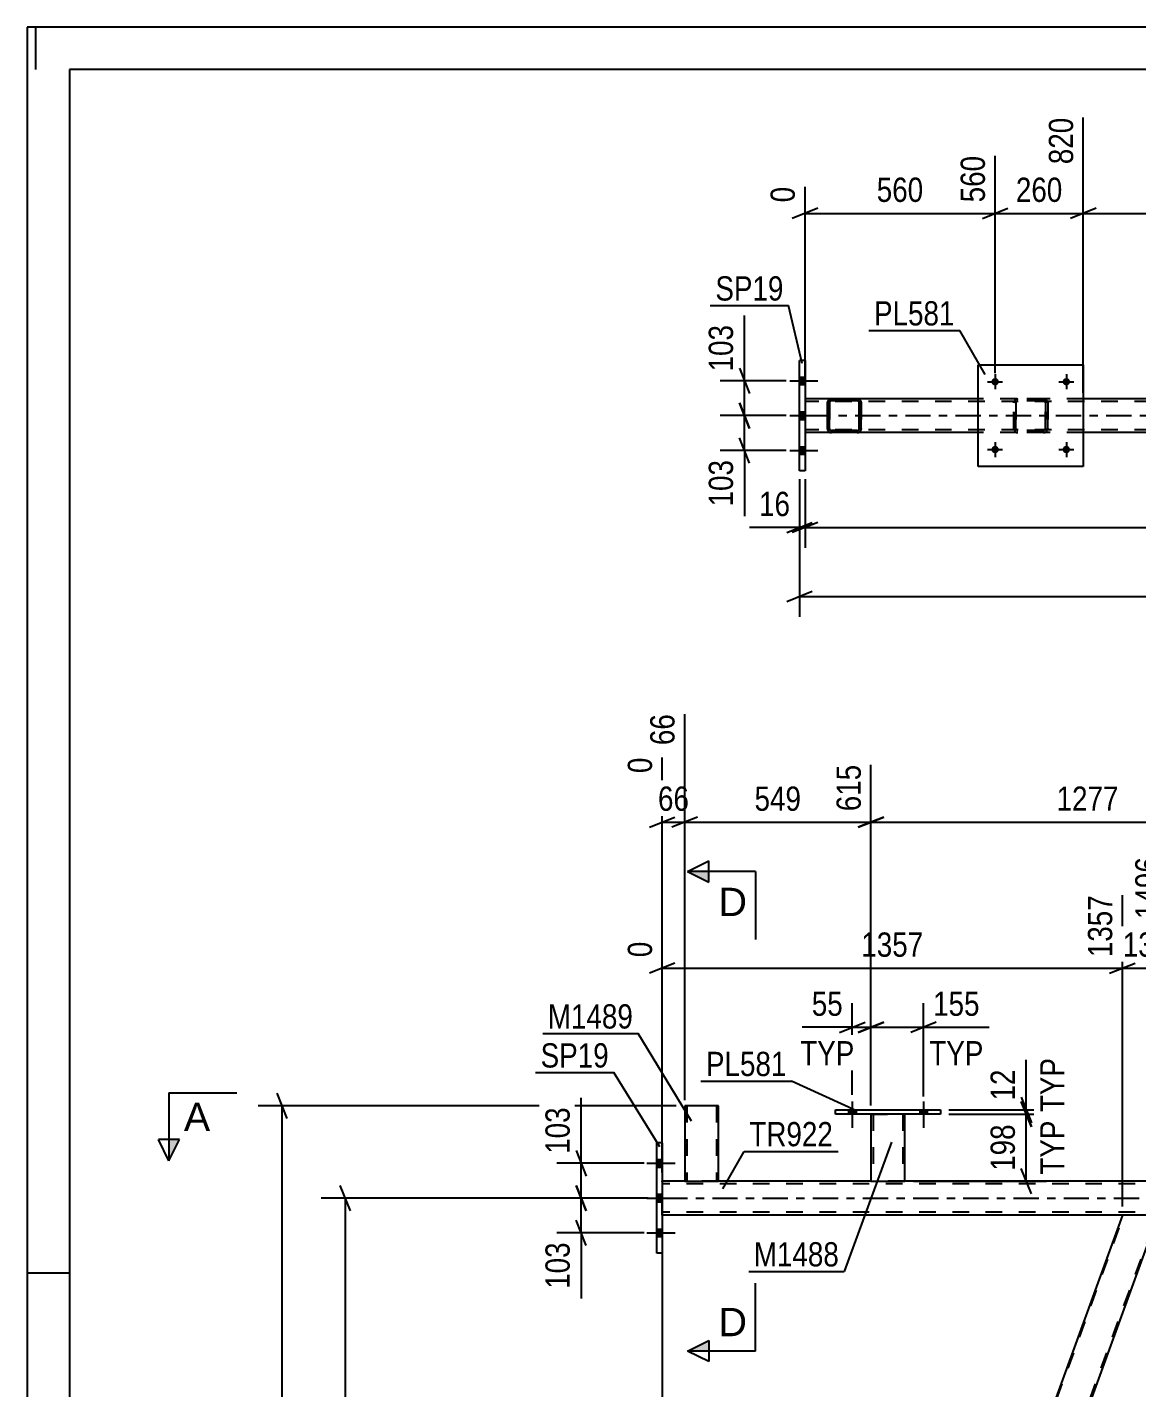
# Model space of a CAD drawing. Header units: millimetres. Extents: x 0 to 841, y 0 to 594.
# Drawn here: x 0 to 130.9, y 433.5 to 594 of the extents above; entities that cross this region are included whole.
import ezdxf

# ---------------------------------------------------------------- set-up
doc = ezdxf.new("R2010")
doc.units = ezdxf.units.MM
doc.linetypes.add('DXK_LINE_DOT2', pattern=[3.9198, 1.9599, -1.9599])
doc.linetypes.add('DXK_LINE_DOT3', pattern=[5.9187, 2.979, -0.9799, 0.9799, -0.9799])
doc.styles.add('Arial', font='ARIAL.TTF', dxfattribs={"height": 0.2})
doc.styles.add('Arial Narrow', font='ARIALN.TTF', dxfattribs={"height": 0.2})

# ---------------------------------------------------------------- blocks, each defined once
blk = doc.blocks.new('Unknown-814521909-1135')
at = {"color": 5, "linetype": 'Continuous'}
for p, q in [((841, 594), (0, 594)), ((0, 594), (0, 0)), ((1, 589), (1, 594)), ((836, 589), (5, 589)), ((5, 589), (5, 5)), ((5, 447), (0, 447))]:
    blk.add_line(p, q, dxfattribs=at)
blk = doc.blocks.new('Bolt-814521909-5010 - 4986')
at = {"linetype": 'Continuous'}
for points in [[(91.73, 551.83), (91.73, 552.71), (91.09, 552.71), (91.09, 551.83)], [(91.73, 551.83), (91.73, 552.71), (91.09, 552.71), (91.09, 551.83)], [(91.73, 551.83), (91.73, 552.71), (91.09, 552.71), (91.09, 551.83)], [(91.73, 547.73), (91.73, 548.61), (91.09, 548.61), (91.09, 547.73)], [(91.73, 547.73), (91.73, 548.61), (91.09, 548.61), (91.09, 547.73)], [(91.73, 543.63), (91.73, 544.51), (91.09, 544.51), (91.09, 543.63)], [(91.73, 543.63), (91.73, 544.51), (91.09, 544.51), (91.09, 543.63)], [(91.73, 543.63), (91.73, 544.51), (91.09, 544.51), (91.09, 543.63)]]:
    blk.add_hatch(color=1, dxfattribs=at).paths.add_polyline_path(points)
at = {"color": 1, "linetype": 'Continuous'}
for p, q in [((89.93, 552.27), (93.25, 552.27)), ((89.93, 552.27), (93.25, 552.27)), ((89.93, 552.27), (93.25, 552.27)), ((91.09, 552.71), (91.73, 552.71)), ((91.09, 552.71), (91.73, 552.71)), ((91.09, 552.71), (91.73, 552.71)), ((91.09, 551.83), (91.73, 551.83)), ((91.09, 551.83), (91.73, 551.83)), ((91.09, 551.83), (91.73, 551.83)), ((89.93, 548.17), (93.25, 548.17)), ((89.93, 548.17), (93.25, 548.17)), ((91.09, 548.61), (91.73, 548.61)), ((91.09, 548.61), (91.73, 548.61)), ((91.09, 547.73), (91.73, 547.73)), ((91.09, 547.73), (91.73, 547.73)), ((91.09, 544.51), (91.73, 544.51)), ((91.09, 544.51), (91.73, 544.51)), ((91.09, 544.51), (91.73, 544.51)), ((89.93, 544.07), (93.25, 544.07)), ((89.93, 544.07), (93.25, 544.07)), ((89.93, 544.07), (93.25, 544.07)), ((91.09, 543.63), (91.73, 543.63)), ((91.09, 543.63), (91.73, 543.63)), ((91.09, 543.63), (91.73, 543.63))]:
    blk.add_line(p, q, dxfattribs=at)
blk = doc.blocks.new('Part-814521909-5015 - 4986')
at = {"color": 2, "linetype": 'Continuous'}
for p, q in [((112.15, 550.17), (91.73, 550.17)), ((163.23, 550.17), (124.55, 550.17)), ((94.84, 546.17), (91.73, 546.17)), ((112.15, 546.17), (97.89, 546.17)), ((163.23, 546.17), (124.55, 546.17))]:
    blk.add_line(p, q, dxfattribs=at)
at = {"color": 7, "linetype": 'DXK_LINE_DOT2'}
for p, q in [((91.73, 550.17), (91.73, 546.17)), ((755.79, 549.85), (91.73, 549.85)), ((124.55, 550.17), (112.15, 550.17)), ((755.79, 546.49), (91.73, 546.49)), ((97.89, 546.17), (94.84, 546.17)), ((124.55, 546.17), (112.15, 546.17))]:
    blk.add_line(p, q, dxfattribs=at)
at = {"color": 7, "linetype": 'DXK_LINE_DOT3'}
blk.add_line((91.73, 548.17), (755.79, 548.17), dxfattribs=at)
blk = doc.blocks.new('Part-814521909-5082 - 4986')
at = {"color": 2, "linetype": 'Continuous'}
for p, q in [((91.73, 554.67), (91.09, 554.67)), ((91.09, 541.67), (91.09, 554.67)), ((91.73, 554.67), (91.73, 541.67)), ((91.73, 541.67), (91.09, 541.67))]:
    blk.add_line(p, q, dxfattribs=at)
blk = doc.blocks.new('Part-814521909-5146 - 4986')
at = {"color": 2, "linetype": 'Continuous'}
for p, q in [((94.41, 549.87), (94.37, 549.69)), ((94.37, 546.65), (94.37, 549.69)), ((94.37, 549.69), (94.37, 549.69)), ((94.61, 549.69), (94.63, 549.78)), ((94.61, 546.65), (94.61, 549.69)), ((94.61, 549.69), (94.61, 549.69)), ((94.63, 549.78), (94.68, 549.86)), ((94.85, 550.17), (94.67, 550.13)), ((94.76, 549.91), (94.68, 549.86)), ((94.85, 549.93), (94.76, 549.91)), ((97.89, 550.17), (94.85, 550.17)), ((97.89, 549.93), (94.85, 549.93)), ((98.07, 550.13), (97.89, 550.17)), ((97.98, 549.91), (97.89, 549.93)), ((98.06, 549.86), (97.98, 549.91)), ((98.06, 549.86), (98.11, 549.78)), ((98.11, 549.78), (98.13, 549.69)), ((98.13, 546.65), (98.13, 549.69)), ((98.13, 549.69), (98.13, 549.69)), ((98.37, 549.69), (98.33, 549.87)), ((98.37, 546.65), (98.37, 549.69)), ((98.37, 549.69), (98.37, 549.69)), ((94.37, 546.65), (94.37, 546.65)), ((94.37, 546.65), (94.41, 546.46)), ((94.61, 546.65), (94.61, 546.65)), ((94.63, 546.55), (94.61, 546.65)), ((94.68, 546.48), (94.63, 546.55)), ((94.67, 546.2), (94.85, 546.17)), ((94.68, 546.48), (94.76, 546.42)), ((94.76, 546.42), (94.85, 546.41)), ((97.89, 546.41), (94.85, 546.41)), ((97.89, 546.17), (94.85, 546.17)), ((97.89, 546.41), (97.98, 546.42)), ((97.89, 546.17), (98.07, 546.2)), ((97.98, 546.42), (98.06, 546.48)), ((98.11, 546.55), (98.06, 546.48)), ((98.13, 546.65), (98.11, 546.55)), ((98.13, 546.65), (98.13, 546.65)), ((98.33, 546.46), (98.37, 546.65)), ((98.37, 546.65), (98.37, 546.65))]:
    blk.add_line(p, q, dxfattribs=at)
at = {"color": 7, "linetype": 'DXK_LINE_DOT2'}
for p, q in [((94.37, 549.69), (94.41, 549.87)), ((94.37, 546.65), (94.37, 549.69)), ((94.63, 549.78), (94.61, 549.69)), ((94.61, 549.69), (94.61, 546.65)), ((94.68, 549.86), (94.63, 549.78)), ((94.67, 550.13), (94.85, 550.17)), ((94.76, 549.91), (94.76, 549.91)), ((94.85, 549.93), (94.85, 549.93)), ((97.89, 550.17), (98.07, 550.13)), ((97.98, 549.91), (97.98, 549.91)), ((98.06, 549.86), (98.06, 549.86)), ((98.11, 549.78), (98.06, 549.86)), ((98.13, 549.69), (98.11, 549.78)), ((98.13, 549.69), (98.13, 546.65)), ((98.33, 549.87), (98.37, 549.69)), ((98.37, 549.69), (98.37, 546.65)), ((94.41, 546.46), (94.37, 546.65)), ((94.61, 546.65), (94.63, 546.55)), ((94.63, 546.55), (94.68, 546.48)), ((94.85, 546.17), (94.67, 546.2)), ((94.76, 546.42), (94.76, 546.42)), ((94.85, 546.41), (94.85, 546.41)), ((98.07, 546.2), (97.89, 546.17)), ((97.98, 546.42), (97.98, 546.42)), ((98.06, 546.48), (98.11, 546.55)), ((98.06, 546.48), (98.06, 546.48)), ((98.11, 546.55), (98.13, 546.65)), ((98.37, 546.65), (98.33, 546.46))]:
    blk.add_line(p, q, dxfattribs=at)
at = {"color": 2, "linetype": 'Continuous'}
for centre, start, end in [((94.85, 549.69), 112.5, 157.5), ((97.89, 549.69), 22.5, 67.5), ((94.85, 546.65), 202.5, 247.5), ((97.89, 546.65), 292.5, 337.5)]:
    blk.add_arc(centre, 0.48, start, end, dxfattribs=at)
at = {"color": 7, "linetype": 'DXK_LINE_DOT2'}
for centre, start, end in [((94.85, 549.69), 112.5, 157.5), ((97.89, 549.69), 22.5, 67.5), ((94.85, 546.65), 202.5, 247.5), ((97.89, 546.65), 292.5, 337.5)]:
    blk.add_arc(centre, 0.48, start, end, dxfattribs=at)
blk = doc.blocks.new('Part-814521909-5151 - 4986')
at = {"color": 2, "linetype": 'Continuous'}
for p, q in [((112.15, 542.17), (112.15, 554.17)), ((112.15, 554.17), (124.55, 554.17)), ((124.55, 554.17), (124.55, 542.17)), ((124.55, 542.17), (112.15, 542.17))]:
    blk.add_line(p, q, dxfattribs=at)
blk = doc.blocks.new('Part-814521909-5152 - 4986')
at = {"color": 7, "linetype": 'DXK_LINE_DOT2'}
for p, q in [((116.35, 549.69), (116.38, 549.87)), ((116.38, 549.87), (116.35, 549.69)), ((116.35, 546.65), (116.35, 549.69)), ((116.35, 549.69), (116.35, 549.69)), ((116.35, 546.65), (116.35, 549.69)), ((116.59, 549.69), (116.6, 549.78)), ((116.6, 549.78), (116.59, 549.69)), ((116.59, 546.65), (116.59, 549.69)), ((116.59, 549.69), (116.59, 549.69)), ((116.59, 549.69), (116.59, 546.65)), ((116.6, 549.78), (116.66, 549.86)), ((116.66, 549.86), (116.6, 549.78)), ((116.64, 550.13), (116.83, 550.17)), ((116.83, 550.17), (116.64, 550.13)), ((116.66, 549.86), (116.73, 549.91)), ((116.83, 549.93), (116.73, 549.91)), ((119.87, 550.17), (116.83, 550.17)), ((119.87, 549.93), (116.83, 549.93)), ((119.87, 550.17), (120.05, 550.13)), ((120.05, 550.13), (119.87, 550.17)), ((119.96, 549.91), (119.87, 549.93)), ((120.04, 549.86), (119.96, 549.91)), ((120.04, 549.86), (120.09, 549.78)), ((120.09, 549.78), (120.04, 549.86)), ((120.09, 549.78), (120.11, 549.69)), ((120.11, 549.69), (120.09, 549.78)), ((120.11, 546.65), (120.11, 549.69)), ((120.11, 549.69), (120.11, 549.69)), ((120.11, 549.69), (120.11, 546.65)), ((120.31, 549.87), (120.35, 549.69)), ((120.35, 549.69), (120.31, 549.87)), ((120.35, 546.65), (120.35, 549.69)), ((120.35, 549.69), (120.35, 549.69)), ((120.35, 549.69), (120.35, 546.65)), ((116.35, 546.65), (116.35, 546.65)), ((116.38, 546.46), (116.35, 546.65)), ((116.35, 546.65), (116.38, 546.46)), ((116.59, 546.65), (116.59, 546.65)), ((116.6, 546.55), (116.59, 546.65)), ((116.59, 546.65), (116.6, 546.55)), ((116.66, 546.48), (116.6, 546.55)), ((116.6, 546.55), (116.66, 546.48)), ((116.83, 546.17), (116.64, 546.2)), ((116.64, 546.2), (116.83, 546.17)), ((116.73, 546.42), (116.66, 546.48)), ((116.83, 546.41), (116.73, 546.42)), ((119.87, 546.41), (116.83, 546.41)), ((119.87, 546.17), (116.83, 546.17)), ((119.96, 546.42), (119.87, 546.41)), ((120.05, 546.2), (119.87, 546.17)), ((119.87, 546.17), (120.05, 546.2)), ((120.04, 546.48), (119.96, 546.42)), ((120.09, 546.55), (120.04, 546.48)), ((120.04, 546.48), (120.09, 546.55)), ((120.11, 546.65), (120.09, 546.55)), ((120.09, 546.55), (120.11, 546.65)), ((120.11, 546.65), (120.11, 546.65)), ((120.35, 546.65), (120.31, 546.46)), ((120.31, 546.46), (120.35, 546.65)), ((120.35, 546.65), (120.35, 546.65))]:
    blk.add_line(p, q, dxfattribs=at)
at = {"color": 7, "linetype": 'DXK_LINE_DOT3'}
blk.add_line((118.35, 548.17), (118.35, 548.17), dxfattribs=at)
at = {"color": 7, "linetype": 'DXK_LINE_DOT2'}
for centre, start, end in [((116.83, 549.69), 112.5, 157.5), ((116.83, 549.69), 112.5, 157.5), ((119.87, 549.69), 22.5, 67.5), ((119.87, 549.69), 22.5, 67.5), ((116.83, 546.65), 202.5, 247.5), ((116.83, 546.65), 202.5, 247.5), ((119.87, 546.65), 292.5, 337.5), ((119.87, 546.65), 292.5, 337.5)]:
    blk.add_arc(centre, 0.48, start, end, dxfattribs=at)
blk = doc.blocks.new('Bolt-814521909-5170 - 4986')
at = {"linetype": 'Continuous'}
for points in [[(114.59, 552.17, -1), (113.71, 552.17, -1)], [(122.99, 552.17, -1), (122.11, 552.17, -1)]]:
    blk.add_hatch(color=1, dxfattribs=at).paths.add_polyline_path(points)
at = {"color": 1, "linetype": 'Continuous'}
for p, q in [((114.15, 553.05), (114.15, 551.29)), ((122.55, 553.05), (122.55, 551.29)), ((113.27, 552.17), (115.03, 552.17)), ((121.67, 552.17), (123.43, 552.17))]:
    blk.add_line(p, q, dxfattribs=at)
blk = doc.blocks.new('Bolt-814521909-5171 - 4986')
at = {"linetype": 'Continuous'}
for points in [[(114.59, 544.17, -1), (113.71, 544.17, -1)], [(122.99, 544.17, -1), (122.11, 544.17, -1)]]:
    blk.add_hatch(color=1, dxfattribs=at).paths.add_polyline_path(points)
at = {"color": 1, "linetype": 'Continuous'}
for p, q in [((114.15, 545.05), (114.15, 543.29)), ((122.55, 545.05), (122.55, 543.29)), ((113.27, 544.17), (115.03, 544.17)), ((121.67, 544.17), (123.43, 544.17))]:
    blk.add_line(p, q, dxfattribs=at)
blk = doc.blocks.new('Bolt-814521909-3272 - 3269')
at = {"linetype": 'Continuous'}
for points in [[(96.87, 465.77), (97.75, 465.77), (97.75, 466.25), (96.87, 466.25)], [(105.27, 465.77), (106.15, 465.77), (106.15, 466.25), (105.27, 466.25)]]:
    blk.add_hatch(color=1, dxfattribs=at).paths.add_polyline_path(points)
at = {"color": 1, "linetype": 'Continuous'}
for p, q in [((97.31, 467.25), (97.31, 464.13)), ((105.71, 467.25), (105.71, 464.13)), ((96.87, 466.25), (96.87, 465.77)), ((97.75, 466.25), (97.75, 465.77)), ((105.27, 466.25), (105.27, 465.77)), ((106.15, 466.25), (106.15, 465.77))]:
    blk.add_line(p, q, dxfattribs=at)
blk = doc.blocks.new('Bolt-814521909-3273 - 3269')
at = {"linetype": 'Continuous'}
for points in [[(96.87, 465.77), (97.75, 465.77), (97.75, 466.25), (96.87, 466.25)], [(105.27, 465.77), (106.15, 465.77), (106.15, 466.25), (105.27, 466.25)]]:
    blk.add_hatch(color=1, dxfattribs=at).paths.add_polyline_path(points)
at = {"color": 1, "linetype": 'Continuous'}
for p, q in [((97.31, 467.25), (97.31, 464.13)), ((105.71, 467.25), (105.71, 464.13)), ((96.87, 466.25), (96.87, 465.77)), ((97.75, 466.25), (97.75, 465.77)), ((105.27, 466.25), (105.27, 465.77)), ((106.15, 466.25), (106.15, 465.77))]:
    blk.add_line(p, q, dxfattribs=at)
blk = doc.blocks.new('Part-814521909-3344 - 3269')
at = {"color": 2, "linetype": 'Continuous'}
for p, q in [((99.51, 465.77), (99.51, 457.86)), ((103.51, 457.86), (103.51, 465.77)), ((99.51, 457.86), (103.51, 457.86))]:
    blk.add_line(p, q, dxfattribs=at)
at = {"color": 7, "linetype": 'DXK_LINE_DOT2'}
for p, q in [((99.51, 465.77), (103.51, 465.77)), ((99.51, 465.77), (99.51, 465.77)), ((99.51, 465.77), (99.51, 465.77)), ((99.75, 465.77), (99.75, 457.86)), ((103.27, 465.77), (103.27, 457.86)), ((103.51, 465.77), (103.51, 465.77)), ((103.51, 465.77), (103.51, 465.77)), ((103.22, 457.86), (103.26, 457.86)), ((103.22, 457.86), (103.26, 457.86)), ((103.26, 457.86), (103.27, 457.86)), ((103.26, 457.86), (103.27, 457.86))]:
    blk.add_line(p, q, dxfattribs=at)
blk = doc.blocks.new('Part-814521909-3314 - 3269')
at = {"color": 2, "linetype": 'Continuous'}
for p, q in [((81.54, 466.73), (77.54, 466.73)), ((77.54, 466.73), (77.54, 457.86)), ((81.54, 457.86), (81.54, 466.73)), ((77.54, 457.86), (81.54, 457.86))]:
    blk.add_line(p, q, dxfattribs=at)
at = {"color": 7, "linetype": 'DXK_LINE_DOT2'}
for p, q in [((77.78, 466.73), (77.78, 457.86)), ((81.23, 466.73), (81.24, 466.73)), ((81.24, 466.73), (81.28, 466.73)), ((81.28, 466.73), (81.3, 466.73)), ((81.3, 466.73), (81.3, 457.86)), ((81.28, 457.86), (81.24, 457.86)), ((81.28, 457.86), (81.24, 457.86)), ((81.3, 457.86), (81.28, 457.86)), ((81.28, 457.86), (81.3, 457.86))]:
    blk.add_line(p, q, dxfattribs=at)
blk = doc.blocks.new('Part-814521909-3329 - 3269')
at = {"color": 2, "linetype": 'Continuous'}
for p, q in [((95.31, 466.25), (107.71, 466.25)), ((95.31, 465.77), (95.31, 466.25)), ((107.71, 465.77), (95.31, 465.77)), ((107.71, 466.25), (107.71, 465.77))]:
    blk.add_line(p, q, dxfattribs=at)
blk = doc.blocks.new('Part-814521909-3756 - 3269')
at = {"color": 2, "linetype": 'Continuous'}
for p, q in [((129.16, 453.86), (85.04, 332.64)), ((133.42, 453.86), (129.16, 453.86)), ((89.3, 332.64), (131.89, 449.66))]:
    blk.add_line(p, q, dxfattribs=at)
at = {"color": 7, "linetype": 'DXK_LINE_DOT2'}
for p, q in [((85.21, 332.64), (129.33, 453.86)), ((89.13, 332.64), (133.25, 453.86)), ((131.89, 449.66), (133.42, 453.86)), ((85.04, 332.64), (89.3, 332.64))]:
    blk.add_line(p, q, dxfattribs=at)
blk = doc.blocks.new('Bolt-814521909-3525 - 3269')
at = {"linetype": 'Continuous'}
for points in [[(74.89, 459.52), (74.89, 460.4), (74.25, 460.4), (74.25, 459.52)], [(74.89, 459.52), (74.89, 460.4), (74.25, 460.4), (74.25, 459.52)], [(74.89, 459.52), (74.89, 460.4), (74.25, 460.4), (74.25, 459.52)], [(74.89, 455.42), (74.89, 456.3), (74.25, 456.3), (74.25, 455.42)], [(74.89, 455.42), (74.89, 456.3), (74.25, 456.3), (74.25, 455.42)], [(74.89, 451.32), (74.89, 452.2), (74.25, 452.2), (74.25, 451.32)], [(74.89, 451.32), (74.89, 452.2), (74.25, 452.2), (74.25, 451.32)], [(74.89, 451.32), (74.89, 452.2), (74.25, 452.2), (74.25, 451.32)]]:
    blk.add_hatch(color=1, dxfattribs=at).paths.add_polyline_path(points)
at = {"color": 1, "linetype": 'Continuous'}
for p, q in [((73.09, 459.96), (76.41, 459.96)), ((73.09, 459.96), (76.41, 459.96)), ((73.09, 459.96), (76.41, 459.96)), ((74.25, 460.4), (74.89, 460.4)), ((74.25, 460.4), (74.89, 460.4)), ((74.25, 460.4), (74.89, 460.4)), ((74.25, 459.52), (74.89, 459.52)), ((74.25, 459.52), (74.89, 459.52)), ((74.25, 459.52), (74.89, 459.52)), ((74.25, 456.3), (74.89, 456.3)), ((74.25, 456.3), (74.89, 456.3)), ((73.09, 455.86), (76.41, 455.86)), ((73.09, 455.86), (76.41, 455.86)), ((74.25, 455.42), (74.89, 455.42)), ((74.25, 455.42), (74.89, 455.42)), ((73.09, 451.76), (76.41, 451.76)), ((73.09, 451.76), (76.41, 451.76)), ((73.09, 451.76), (76.41, 451.76)), ((74.25, 452.2), (74.89, 452.2)), ((74.25, 452.2), (74.89, 452.2)), ((74.25, 452.2), (74.89, 452.2)), ((74.25, 451.32), (74.89, 451.32)), ((74.25, 451.32), (74.89, 451.32)), ((74.25, 451.32), (74.89, 451.32))]:
    blk.add_line(p, q, dxfattribs=at)
blk = doc.blocks.new('Part-814521909-3675 - 3269')
at = {"color": 2, "linetype": 'Continuous'}
for p, q in [((77.54, 457.86), (74.89, 457.86)), ((99.51, 457.86), (81.54, 457.86)), ((150.59, 457.86), (103.51, 457.86)), ((129.16, 453.86), (74.89, 453.86))]:
    blk.add_line(p, q, dxfattribs=at)
at = {"color": 7, "linetype": 'DXK_LINE_DOT2'}
for p, q in [((74.89, 453.86), (74.89, 457.86)), ((781.36, 457.54), (74.89, 457.54)), ((81.54, 457.86), (77.54, 457.86)), ((103.51, 457.86), (99.51, 457.86)), ((781.36, 454.18), (74.89, 454.18)), ((134.74, 453.86), (129.16, 453.86))]:
    blk.add_line(p, q, dxfattribs=at)
at = {"color": 7, "linetype": 'DXK_LINE_DOT3'}
blk.add_line((74.89, 455.86), (781.36, 455.86), dxfattribs=at)
blk = doc.blocks.new('Part-814521909-3721 - 3269')
at = {"color": 2, "linetype": 'Continuous'}
for p, q in [((74.89, 462.36), (74.25, 462.36)), ((74.25, 449.36), (74.25, 462.36)), ((74.89, 462.36), (74.89, 449.36)), ((74.89, 449.36), (74.25, 449.36))]:
    blk.add_line(p, q, dxfattribs=at)
blk = doc.blocks.new('StraightDimension-814521909-5229 - 4986')
at = {"color": 7, "linetype": 'Continuous'}
for p, q in [((83.99, 549.67), (85.19, 546.67)), ((89.5, 548.17), (81.74, 548.17)), ((84.59, 544.07), (84.59, 548.17)), ((85.19, 542.57), (83.99, 545.57)), ((89.5, 544.07), (81.74, 544.07))]:
    blk.add_line(p, q, dxfattribs=at)
at = {"color": 0}
blk.add_wipeout([(83.84, 543.54), (79.64, 543.54), (79.64, 536.86), (83.84, 536.86)], dxfattribs=at)
at = {"color": 7, "linetype": 'Continuous'}
blk.add_line((84.59, 544.07), (84.59, 536.33), dxfattribs=at)
blk.add_line((84.59, 544.07), (84.59, 536.33), dxfattribs=at)
at = {"color": 3, "style": 'Arial Narrow'}
blk.add_text('103', height=2.863, rotation=90.0002, dxfattribs=at).set_placement((83.24, 537.46))
blk = doc.blocks.new('StraightDimension-814521909-5855 - 4986')
at = {"color": 7, "linetype": 'Continuous'}
for p, q in [((91.09, 540.67), (91.09, 524.42)), ((92.59, 527.42), (89.59, 526.22)), ((91.09, 526.82), (798.35, 526.82))]:
    blk.add_line(p, q, dxfattribs=at)
blk = doc.blocks.new('StraightDimension-814521909-5242 - 4986')
at = {"color": 7, "linetype": 'Continuous'}
for p, q in [((89.5, 552.27), (81.74, 552.27)), ((83.99, 553.77), (85.19, 550.77)), ((84.59, 548.17), (84.59, 552.27)), ((85.19, 546.67), (83.99, 549.67)), ((89.5, 548.17), (81.74, 548.17))]:
    blk.add_line(p, q, dxfattribs=at)
at = {"color": 0}
blk.add_wipeout([(83.84, 559.48), (79.64, 559.48), (79.64, 552.79), (83.84, 552.79)], dxfattribs=at)
at = {"color": 7, "linetype": 'Continuous'}
blk.add_line((84.59, 552.27), (84.59, 560), dxfattribs=at)
blk.add_line((84.59, 552.27), (84.59, 560), dxfattribs=at)
at = {"color": 3, "style": 'Arial Narrow'}
blk.add_text('103', height=2.863, rotation=90.0002, dxfattribs=at).set_placement((83.24, 553.39))
blk = doc.blocks.new('StraightDimension-814521909-5277 - 4986')
at = {"color": 7, "linetype": 'Continuous'}
for p, q in [((91.09, 540.67), (91.09, 532.57)), ((91.73, 540.67), (91.73, 532.57)), ((89.59, 534.37), (92.59, 535.57)), ((93.23, 535.57), (90.23, 534.37)), ((91.09, 534.97), (91.73, 534.97))]:
    blk.add_line(p, q, dxfattribs=at)
at = {"color": 0}
blk.add_wipeout([(90.56, 535.72), (90.56, 539.92), (85.71, 539.92), (85.71, 535.72)], dxfattribs=at)
at = {"color": 7, "linetype": 'Continuous'}
blk.add_line((91.09, 534.97), (85.18, 534.97), dxfattribs=at)
blk.add_line((91.09, 534.97), (85.18, 534.97), dxfattribs=at)
at = {"color": 3, "style": 'Arial Narrow'}
blk.add_text('16', height=2.863, dxfattribs=at).set_placement((86.31, 536.32))
blk = doc.blocks.new('StraightDimension-814521909-5287 - 4986')
at = {"color": 7, "linetype": 'Continuous'}
for p, q in [((91.73, 540.67), (91.73, 532.57)), ((93.23, 535.57), (90.23, 534.37)), ((91.73, 534.97), (797.71, 534.97))]:
    blk.add_line(p, q, dxfattribs=at)
blk = doc.blocks.new('StraightDimension-814521909-5308 - 4986')
at = {"color": 7, "linetype": 'Continuous'}
for p, q in [((114.15, 553.17), (114.15, 578.83)), ((91.73, 551.78), (91.73, 575.17)), ((93.23, 572.64), (90.23, 571.44)), ((91.73, 572.04), (114.15, 572.04)), ((112.65, 571.44), (115.65, 572.64))]:
    blk.add_line(p, q, dxfattribs=at)
at = {"color": 0, "linetype": 'Continuous'}
for points in [[(113.55, 579.43), (109.35, 579.43), (109.35, 572.74), (113.55, 572.74)], [(91.13, 575.77), (86.93, 575.77), (86.93, 572.74), (91.13, 572.74)]]:
    blk.add_wipeout(points, dxfattribs=at)
at = {"color": 0}
blk.add_wipeout([(106.28, 572.79), (106.28, 576.99), (99.59, 576.99), (99.59, 572.79)], dxfattribs=at)
at = {"color": 3, "linetype": 'Continuous', "style": 'Arial Narrow'}
for s, height, p in [('560', 2.863, (112.95, 573.34)), ('0', 2.86, (90.53, 573.34))]:
    blk.add_text(s, height=height, rotation=90.0002, dxfattribs=at).set_placement(p)
at = {"color": 3, "style": 'Arial Narrow'}
blk.add_text('560', height=2.863, dxfattribs=at).set_placement((100.19, 573.39))
blk = doc.blocks.new('StraightDimension-814521909-5321 - 4986')
at = {"color": 7, "linetype": 'Continuous'}
for p, q in [((124.55, 550.85), (124.55, 583.33)), ((114.15, 553.17), (114.15, 578.83)), ((112.65, 571.44), (115.65, 572.64)), ((114.15, 572.04), (124.55, 572.04)), ((126.05, 572.64), (123.05, 571.44))]:
    blk.add_line(p, q, dxfattribs=at)
at = {"color": 0}
blk.add_wipeout([(122.69, 572.79), (122.69, 576.99), (116, 576.99), (116, 572.79)], dxfattribs=at)
at = {"color": 3, "style": 'Arial Narrow'}
blk.add_text('260', height=2.863, dxfattribs=at).set_placement((116.6, 573.39))
at = {"color": 0, "linetype": 'Continuous'}
blk.add_wipeout([(123.95, 583.93), (119.75, 583.93), (119.75, 577.24), (123.95, 577.24)], dxfattribs=at)
at = {"color": 3, "linetype": 'Continuous', "style": 'Arial Narrow'}
blk.add_text('820', height=2.863, rotation=90.0002, dxfattribs=at).set_placement((123.35, 577.84))
blk = doc.blocks.new('StraightDimension-814521909-5334 - 4986')
at = {"color": 7, "linetype": 'Continuous'}
for p, q in [((124.55, 550.85), (124.55, 583.33)), ((165.23, 553.17), (165.23, 580.66)), ((126.05, 572.64), (123.05, 571.44)), ((124.55, 572.04), (165.23, 572.04)), ((163.73, 571.44), (166.73, 572.64))]:
    blk.add_line(p, q, dxfattribs=at)
at = {"color": 0, "linetype": 'Continuous'}
blk.add_wipeout([(164.63, 581.26), (160.43, 581.26), (160.43, 572.74), (164.63, 572.74)], dxfattribs=at)
at = {"color": 0}
blk.add_wipeout([(149.14, 572.79), (149.14, 576.99), (140.63, 576.99), (140.63, 572.79)], dxfattribs=at)
at = {"color": 3, "linetype": 'Continuous', "style": 'Arial Narrow'}
blk.add_text('1837', height=2.863, rotation=90.0002, dxfattribs=at).set_placement((164.03, 573.34))
at = {"color": 3, "style": 'Arial Narrow'}
blk.add_text('1017', height=2.863, dxfattribs=at).set_placement((141.23, 573.39))
blk = doc.blocks.new('StraightDimension-814521909-4005 - 3269')
at = {"color": 7, "linetype": 'Continuous'}
for p, q in [((150.59, 466.77), (150.59, 508.81)), ((99.51, 466.77), (99.51, 506.99)), ((101.01, 500.8), (98.01, 499.6)), ((99.51, 500.2), (150.59, 500.2)), ((149.09, 499.6), (152.09, 500.8))]:
    blk.add_line(p, q, dxfattribs=at)
at = {"color": 0, "linetype": 'Continuous'}
blk.add_wipeout([(149.99, 509.41), (145.79, 509.41), (145.79, 500.9), (149.99, 500.9)], dxfattribs=at)
at = {"color": 0}
blk.add_wipeout([(129.31, 500.95), (129.31, 505.15), (120.8, 505.15), (120.8, 500.95)], dxfattribs=at)
at = {"color": 3, "linetype": 'Continuous', "style": 'Arial Narrow'}
blk.add_text('1892', height=2.863, rotation=90.0002, dxfattribs=at).set_placement((149.39, 501.5))
at = {"color": 3, "style": 'Arial Narrow'}
blk.add_text('1277', height=2.863, dxfattribs=at).set_placement((121.4, 501.55))
blk = doc.blocks.new('StraightDimension-814521909-4596 - 3269')
at = {"color": 7, "linetype": 'Continuous'}
for p, q in [((129.16, 454.86), (129.16, 491.59)), ((74.89, 463.36), (74.89, 486.11)), ((76.39, 483.58), (73.39, 482.38)), ((127.66, 482.38), (130.66, 483.58)), ((74.89, 482.98), (129.16, 482.98))]:
    blk.add_line(p, q, dxfattribs=at)
at = {"color": 0, "linetype": 'Continuous'}
for points in [[(128.56, 492.19), (124.36, 492.19), (124.36, 483.68), (128.56, 483.68)], [(74.29, 486.71), (70.09, 486.71), (70.09, 483.68), (74.29, 483.68)]]:
    blk.add_wipeout(points, dxfattribs=at)
at = {"color": 0}
blk.add_wipeout([(106.29, 483.73), (106.29, 487.93), (97.77, 487.93), (97.77, 483.73)], dxfattribs=at)
at = {"color": 3, "linetype": 'Continuous', "style": 'Arial Narrow'}
for s, height, p in [('1357', 2.863, (127.96, 484.28)), ('0', 2.86, (73.69, 484.28))]:
    blk.add_text(s, height=height, rotation=90.0002, dxfattribs=at).set_placement(p)
at = {"color": 3, "style": 'Arial Narrow'}
blk.add_text('1357', height=2.863, dxfattribs=at).set_placement((98.37, 484.33))
blk = doc.blocks.new('StraightDimension-814521909-4271 - 3269')
at = {"color": 7, "linetype": 'Continuous'}
for p, q in [((38.12, 454.36), (36.92, 457.36)), ((73.25, 455.86), (34.67, 455.86)), ((37.52, 330), (37.52, 455.86)), ((36.92, 331.5), (38.12, 328.5)), ((51.63, 330), (34.67, 330))]:
    blk.add_line(p, q, dxfattribs=at)
at = {"color": 0}
blk.add_wipeout([(36.77, 397.19), (32.57, 397.19), (32.57, 388.67), (36.77, 388.67)], dxfattribs=at)
at = {"color": 3, "style": 'Arial Narrow'}
blk.add_text('3147', height=2.863, rotation=90.0002, dxfattribs=at).set_placement((36.17, 389.27))
blk = doc.blocks.new('StraightDimension-814521909-3985 - 3269')
at = {"color": 7, "linetype": 'Continuous'}
for p, q in [((77.54, 467.41), (77.54, 512.96)), ((74.89, 458.86), (74.89, 507.83)), ((73.39, 499.6), (76.39, 500.8)), ((74.89, 500.2), (77.54, 500.2)), ((79.04, 500.8), (76.04, 499.6))]:
    blk.add_line(p, q, dxfattribs=at)
at = {"color": 0, "linetype": 'Continuous'}
blk.add_wipeout([(76.94, 513.56), (72.74, 513.56), (72.74, 508.7), (76.94, 508.7)], dxfattribs=at)
at = {"color": 0}
blk.add_wipeout([(78.64, 500.95), (78.64, 505.15), (73.79, 505.15), (73.79, 500.95)], dxfattribs=at)
at = {"color": 3, "linetype": 'Continuous', "style": 'Arial Narrow'}
blk.add_text('66', height=2.863, rotation=90.0002, dxfattribs=at).set_placement((76.34, 509.3))
at = {"color": 3, "style": 'Arial Narrow'}
blk.add_text('66', height=2.863, dxfattribs=at).set_placement((74.39, 501.55))
at = {"color": 0, "linetype": 'Continuous'}
blk.add_wipeout([(74.29, 508.43), (70.09, 508.43), (70.09, 505.4), (74.29, 505.4)], dxfattribs=at)
at = {"color": 3, "linetype": 'Continuous', "style": 'Arial Narrow'}
blk.add_text('0', height=2.86, rotation=90.0002, dxfattribs=at).set_placement((73.69, 506))
blk = doc.blocks.new('StraightDimension-814521909-4868 - 3269')
at = {"color": 7, "linetype": 'Continuous'}
for p, q in [((134.74, 454.86), (134.74, 496.09)), ((129.16, 454.86), (129.16, 491.59)), ((127.66, 482.38), (130.66, 483.58)), ((136.24, 483.58), (133.24, 482.38)), ((129.16, 482.98), (134.74, 482.98))]:
    blk.add_line(p, q, dxfattribs=at)
at = {"color": 0}
blk.add_wipeout([(135.29, 483.73), (135.29, 487.93), (128.61, 487.93), (128.61, 483.73)], dxfattribs=at)
at = {"color": 3, "style": 'Arial Narrow'}
blk.add_text('139', height=2.863, dxfattribs=at).set_placement((129.21, 484.33))
at = {"color": 0, "linetype": 'Continuous'}
blk.add_wipeout([(134.14, 496.69), (129.94, 496.69), (129.94, 488.18), (134.14, 488.18)], dxfattribs=at)
at = {"color": 3, "linetype": 'Continuous', "style": 'Arial Narrow'}
blk.add_text('1496', height=2.863, rotation=90.0002, dxfattribs=at).set_placement((133.54, 488.78))
blk = doc.blocks.new('StraightDimension-814521909-4146 - 3269')
at = {"color": 7, "linetype": 'Continuous'}
for p, q in [((30.67, 465.23), (29.47, 468.23)), ((76.54, 466.73), (27.22, 466.73)), ((30.07, 322.26), (30.07, 466.73)), ((29.47, 323.76), (30.67, 320.76)), ((162.69, 322.26), (27.22, 322.26))]:
    blk.add_line(p, q, dxfattribs=at)
at = {"color": 0}
blk.add_wipeout([(29.31, 398.75), (25.11, 398.75), (25.11, 390.24), (29.31, 390.24)], dxfattribs=at)
at = {"color": 3, "style": 'Arial Narrow'}
blk.add_text('3612', height=2.863, rotation=90.0002, dxfattribs=at).set_placement((28.72, 390.84))
blk = doc.blocks.new('StraightDimension-814521909-3951 - 3269')
at = {"color": 7, "linetype": 'Continuous'}
for p, q in [((117.23, 467.27), (118.43, 464.27)), ((108.71, 465.77), (120.23, 465.77)), ((117.83, 457.86), (117.83, 465.77)), ((118.43, 456.36), (117.23, 459.36)), ((104.51, 457.86), (120.23, 457.86))]:
    blk.add_line(p, q, dxfattribs=at)
at = {"color": 0, "linetype": 'Continuous'}
blk.add_wipeout([(122.93, 465.61), (118.73, 465.61), (118.73, 458.02), (122.93, 458.02)], dxfattribs=at)
at = {"color": 0}
blk.add_wipeout([(117.08, 465.15), (112.88, 465.15), (112.88, 458.47), (117.08, 458.47)], dxfattribs=at)
at = {"color": 3, "style": 'Arial Narrow'}
blk.add_text('198', height=2.863, rotation=90.0002, dxfattribs=at).set_placement((116.48, 459.07))
at = {"color": 3, "linetype": 'Continuous', "style": 'Arial Narrow'}
blk.add_text('TYP', height=2.863, rotation=90.0002, dxfattribs=at).set_placement((122.33, 458.62))
blk = doc.blocks.new('StraightDimension-814521909-3961 - 3269')
at = {"color": 7, "linetype": 'Continuous'}
for p, q in [((117.23, 467.75), (118.43, 464.75)), ((118.43, 464.27), (117.23, 467.27)), ((108.71, 466.25), (120.23, 466.25)), ((108.71, 465.77), (120.23, 465.77)), ((117.83, 465.77), (117.83, 466.25))]:
    blk.add_line(p, q, dxfattribs=at)
at = {"color": 0, "linetype": 'Continuous'}
blk.add_wipeout([(122.93, 472.99), (118.73, 472.99), (118.73, 465.4), (122.93, 465.4)], dxfattribs=at)
at = {"color": 0}
blk.add_wipeout([(117.08, 471.63), (112.88, 471.63), (112.88, 466.77), (117.08, 466.77)], dxfattribs=at)
at = {"color": 7, "linetype": 'Continuous'}
blk.add_line((117.83, 466.25), (117.83, 472.15), dxfattribs=at)
blk.add_line((117.83, 466.25), (117.83, 472.15), dxfattribs=at)
at = {"color": 3, "linetype": 'Continuous', "style": 'Arial Narrow'}
blk.add_text('TYP', height=2.863, rotation=90.0002, dxfattribs=at).set_placement((122.33, 466))
at = {"color": 3, "style": 'Arial Narrow'}
blk.add_text('12', height=2.863, rotation=90.0002, dxfattribs=at).set_placement((116.48, 467.37))
blk = doc.blocks.new('StraightDimension-814521909-3995 - 3269')
at = {"color": 7, "linetype": 'Continuous'}
for p, q in [((77.54, 467.41), (77.54, 512.96)), ((99.51, 466.77), (99.51, 506.99)), ((79.04, 500.8), (76.04, 499.6)), ((77.54, 500.2), (99.51, 500.2)), ((98.01, 499.6), (101.01, 500.8))]:
    blk.add_line(p, q, dxfattribs=at)
at = {"color": 0, "linetype": 'Continuous'}
blk.add_wipeout([(98.91, 507.59), (94.71, 507.59), (94.71, 500.9), (98.91, 500.9)], dxfattribs=at)
at = {"color": 0}
blk.add_wipeout([(91.87, 500.95), (91.87, 505.15), (85.18, 505.15), (85.18, 500.95)], dxfattribs=at)
at = {"color": 3, "linetype": 'Continuous', "style": 'Arial Narrow'}
blk.add_text('615', height=2.863, rotation=90.0002, dxfattribs=at).set_placement((98.31, 501.5))
at = {"color": 3, "style": 'Arial Narrow'}
blk.add_text('549', height=2.863, dxfattribs=at).set_placement((85.78, 501.55))
blk = doc.blocks.new('StraightDimension-814521909-4186 - 3269')
at = {"color": 7, "linetype": 'Continuous'}
for p, q in [((64.73, 461.46), (65.93, 458.46)), ((72.75, 459.96), (62.48, 459.96)), ((65.33, 455.86), (65.33, 459.96)), ((65.93, 454.36), (64.73, 457.36)), ((72.75, 455.86), (62.48, 455.86))]:
    blk.add_line(p, q, dxfattribs=at)
at = {"color": 0}
blk.add_wipeout([(64.58, 467.17), (60.38, 467.17), (60.38, 460.48), (64.58, 460.48)], dxfattribs=at)
at = {"color": 7, "linetype": 'Continuous'}
blk.add_line((65.33, 459.96), (65.33, 467.69), dxfattribs=at)
blk.add_line((65.33, 459.96), (65.33, 467.69), dxfattribs=at)
at = {"color": 3, "style": 'Arial Narrow'}
blk.add_text('103', height=2.863, rotation=90.0002, dxfattribs=at).set_placement((63.98, 461.08))
blk = doc.blocks.new('StraightDimension-814521909-4196 - 3269')
at = {"color": 7, "linetype": 'Continuous'}
for p, q in [((64.73, 457.36), (65.93, 454.36)), ((72.75, 455.86), (62.48, 455.86)), ((65.33, 451.76), (65.33, 455.86)), ((65.93, 450.26), (64.73, 453.26)), ((72.75, 451.76), (62.48, 451.76))]:
    blk.add_line(p, q, dxfattribs=at)
at = {"color": 0}
blk.add_wipeout([(64.58, 451.23), (60.38, 451.23), (60.38, 444.55), (64.58, 444.55)], dxfattribs=at)
at = {"color": 7, "linetype": 'Continuous'}
blk.add_line((65.33, 451.76), (65.33, 444.02), dxfattribs=at)
blk.add_line((65.33, 451.76), (65.33, 444.02), dxfattribs=at)
at = {"color": 3, "style": 'Arial Narrow'}
blk.add_text('103', height=2.863, rotation=90.0002, dxfattribs=at).set_placement((63.98, 445.15))
blk = doc.blocks.new('StraightDimension-814521909-4260 - 3269')
at = {"color": 7, "linetype": 'Continuous'}
for p, q in [((74.89, 452.86), (74.89, 394.36)), ((53.27, 333.64), (53.27, 399.61)), ((54.77, 397.36), (51.77, 396.16)), ((53.27, 396.76), (74.89, 396.76)), ((73.39, 396.16), (76.39, 397.36))]:
    blk.add_line(p, q, dxfattribs=at)
at = {"color": 0}
blk.add_wipeout([(68.34, 397.51), (68.34, 401.71), (59.83, 401.71), (59.83, 397.51)], dxfattribs=at)
at = {"color": 3, "style": 'Arial Narrow'}
blk.add_text('1431', height=2.863, dxfattribs=at).set_placement((60.43, 398.11))
blk = doc.blocks.new('StraightDimension-814521909-10173 - 3269')
at = {"color": 7, "linetype": 'Continuous'}
for p, q in [((99.51, 466.77), (99.51, 478.86)), ((105.71, 467.83), (105.71, 478.86)), ((98.01, 475.41), (101.01, 476.61)), ((99.51, 476.01), (105.71, 476.01)), ((107.21, 476.61), (104.21, 475.41))]:
    blk.add_line(p, q, dxfattribs=at)
at = {"color": 0}
blk.add_wipeout([(112.92, 476.76), (112.92, 480.96), (106.24, 480.96), (106.24, 476.76)], dxfattribs=at)
at = {"color": 0, "linetype": 'Continuous'}
blk.add_wipeout([(113.38, 470.91), (113.38, 475.11), (105.79, 475.11), (105.79, 470.91)], dxfattribs=at)
at = {"color": 7, "linetype": 'Continuous'}
blk.add_line((105.71, 476.01), (113.45, 476.01), dxfattribs=at)
blk.add_line((105.71, 476.01), (113.45, 476.01), dxfattribs=at)
at = {"color": 3, "style": 'Arial Narrow'}
blk.add_text('155', height=2.863, dxfattribs=at).set_placement((106.84, 477.36))
at = {"color": 3, "linetype": 'Continuous', "style": 'Arial Narrow'}
blk.add_text('TYP', height=2.863, dxfattribs=at).set_placement((106.39, 471.51))
blk = doc.blocks.new('StraightDimension-814521909-10174 - 3269')
at = {"color": 7, "linetype": 'Continuous'}
for p, q in [((97.31, 468.05), (97.31, 478.86)), ((99.51, 466.77), (99.51, 478.86)), ((95.81, 475.41), (98.81, 476.61)), ((97.31, 476.01), (99.51, 476.01)), ((101.01, 476.61), (98.01, 475.41))]:
    blk.add_line(p, q, dxfattribs=at)
at = {"color": 0}
blk.add_wipeout([(96.79, 476.76), (96.79, 480.96), (91.93, 480.96), (91.93, 476.76)], dxfattribs=at)
at = {"color": 0, "linetype": 'Continuous'}
blk.add_wipeout([(98.16, 470.91), (98.16, 475.11), (90.57, 475.11), (90.57, 470.91)], dxfattribs=at)
at = {"color": 7, "linetype": 'Continuous'}
blk.add_line((97.31, 476.01), (91.41, 476.01), dxfattribs=at)
blk.add_line((97.31, 476.01), (91.41, 476.01), dxfattribs=at)
at = {"color": 3, "style": 'Arial Narrow'}
blk.add_text('55', height=2.863, dxfattribs=at).set_placement((92.53, 477.36))
at = {"color": 3, "linetype": 'Continuous', "style": 'Arial Narrow'}
blk.add_text('TYP', height=2.863, dxfattribs=at).set_placement((91.17, 471.51))
blk = doc.blocks.new('Mark-814521909-5078 - 4986')
at = {"color": 0}
blk.add_wipeout([(89.2, 561.75), (89.2, 564.75), (81.16, 564.75), (81.16, 561.75)], dxfattribs=at)
blk.add_wipeout([(89.2, 561.75), (89.2, 564.75), (81.16, 564.75), (81.16, 561.75)], dxfattribs=at)
at = {"color": 30, "linetype": 'Continuous'}
for p in [(80.56, 561.15), (91.41, 554.31)]:
    blk.add_line(p, (89.8, 561.15), dxfattribs=at)
at = {"color": 3, "style": 'Arial Narrow'}
blk.add_text('SP19', height=2.863, dxfattribs=at).set_placement((81.16, 561.75))
blk = doc.blocks.new('Mark-814521909-5147 - 4986')
at = {"color": 0}
blk.add_wipeout([(109.38, 558.81), (109.38, 561.81), (99.87, 561.81), (99.87, 558.81)], dxfattribs=at)
blk.add_wipeout([(109.38, 558.81), (109.38, 561.81), (99.87, 561.81), (99.87, 558.81)], dxfattribs=at)
at = {"color": 30, "linetype": 'Continuous'}
for p in [(99.27, 558.21), (112.98, 553.02)]:
    blk.add_line(p, (109.98, 558.21), dxfattribs=at)
at = {"color": 3, "style": 'Arial Narrow'}
blk.add_text('PL581', height=2.863, dxfattribs=at).set_placement((99.87, 558.81))
blk = doc.blocks.new('Mark-814521909-3340 - 3269')
at = {"color": 0}
blk.add_wipeout([(95.75, 447.79), (95.75, 450.79), (85.69, 450.79), (85.69, 447.79)], dxfattribs=at)
blk.add_wipeout([(95.75, 447.79), (95.75, 450.79), (85.69, 450.79), (85.69, 447.79)], dxfattribs=at)
at = {"color": 30, "linetype": 'Continuous'}
for p in [(101.95, 462.47), (85.09, 447.19)]:
    blk.add_line(p, (96.35, 447.19), dxfattribs=at)
at = {"color": 3, "style": 'Arial Narrow'}
blk.add_text('M1488', height=2.863, dxfattribs=at).set_placement((85.69, 447.79))
blk = doc.blocks.new('Mark-814521909-3310 - 3269')
at = {"color": 0}
blk.add_wipeout([(71.45, 475.86), (71.45, 478.86), (61.4, 478.86), (61.4, 475.86)], dxfattribs=at)
blk.add_wipeout([(71.45, 475.86), (71.45, 478.86), (61.4, 478.86), (61.4, 475.86)], dxfattribs=at)
at = {"color": 30, "linetype": 'Continuous'}
for p in [(60.8, 475.26), (78.35, 464.94)]:
    blk.add_line(p, (72.05, 475.26), dxfattribs=at)
at = {"color": 3, "style": 'Arial Narrow'}
blk.add_text('M1489', height=2.863, dxfattribs=at).set_placement((61.4, 475.86))
blk = doc.blocks.new('Mark-814521909-3325 - 3269')
at = {"color": 0}
blk.add_wipeout([(89.55, 470.25), (89.55, 473.25), (80.05, 473.25), (80.05, 470.25)], dxfattribs=at)
blk.add_wipeout([(89.55, 470.25), (89.55, 473.25), (80.05, 473.25), (80.05, 470.25)], dxfattribs=at)
at = {"color": 30, "linetype": 'Continuous'}
for p in [(79.45, 469.65), (97.81, 466.14)]:
    blk.add_line(p, (90.15, 469.65), dxfattribs=at)
at = {"color": 3, "style": 'Arial Narrow'}
blk.add_text('PL581', height=2.863, dxfattribs=at).set_placement((80.05, 470.25))
blk = doc.blocks.new('Mark-814521909-3671 - 3269')
at = {"color": 0}
blk.add_wipeout([(95.04, 461.97), (95.04, 464.97), (85.17, 464.97), (85.17, 461.97)], dxfattribs=at)
blk.add_wipeout([(95.04, 461.97), (95.04, 464.97), (85.17, 464.97), (85.17, 461.97)], dxfattribs=at)
at = {"color": 30, "linetype": 'Continuous'}
for p, q in [((82.05, 456.94), (84.57, 461.37)), ((84.57, 461.37), (95.64, 461.37))]:
    blk.add_line(p, q, dxfattribs=at)
at = {"color": 3, "style": 'Arial Narrow'}
blk.add_text('TR922', height=2.863, dxfattribs=at).set_placement((85.17, 461.97))
blk = doc.blocks.new('SectionMark-814521909-4893 - 3269')
at = {"linetype": 'Continuous'}
for points in [[(80.39, 494.38), (80.39, 493.13), (77.89, 494.38)], [(80.39, 439.06), (80.39, 437.81), (77.89, 437.81)]]:
    blk.add_hatch(color=6, dxfattribs=at).paths.add_polyline_path(points)
at = {"color": 6, "linetype": 'Continuous'}
for p, q in [((77.89, 494.38), (80.39, 495.63)), ((80.39, 493.13), (80.39, 495.63)), ((85.89, 494.38), (77.89, 494.38)), ((77.89, 494.38), (80.39, 493.13)), ((85.89, 494.38), (85.89, 486.38)), ((85.89, 437.81), (85.89, 445.81)), ((77.89, 437.81), (80.39, 439.06)), ((80.39, 439.06), (80.39, 436.56)), ((85.89, 437.81), (77.89, 437.81)), ((80.39, 436.56), (77.89, 437.81))]:
    blk.add_line(p, q, dxfattribs=at)
at = {"color": 0, "linetype": 'Continuous'}
for points in [[(84.89, 489.13), (84.89, 492.63), (81.52, 492.63), (81.52, 489.13)], [(84.89, 439.56), (84.89, 443.06), (81.52, 443.06), (81.52, 439.56)]]:
    blk.add_wipeout(points, dxfattribs=at)
at = {"color": 3, "linetype": 'Continuous', "style": 'Arial'}
for p in [(81.52, 489.13), (81.52, 439.56)]:
    blk.add_text('D', height=3.34, dxfattribs=at).set_placement(p)
blk = doc.blocks.new('Mark-814521909-3717 - 3269')
at = {"color": 0}
blk.add_wipeout([(68.59, 471.26), (68.59, 474.26), (60.55, 474.26), (60.55, 471.26)], dxfattribs=at)
blk.add_wipeout([(68.59, 471.26), (68.59, 474.26), (60.55, 474.26), (60.55, 471.26)], dxfattribs=at)
at = {"color": 30, "linetype": 'Continuous'}
for p in [(59.95, 470.66), (74.62, 461.92)]:
    blk.add_line(p, (69.19, 470.66), dxfattribs=at)
at = {"color": 3, "style": 'Arial Narrow'}
blk.add_text('SP19', height=2.863, dxfattribs=at).set_placement((60.55, 471.26))
blk = doc.blocks.new('SectionMark-814521909-4901 - 3269')
at = {"linetype": 'Continuous'}
blk.add_hatch(color=6, dxfattribs=at).paths.add_polyline_path([(16.72, 462.76), (17.97, 462.76), (16.72, 460.26)])
at = {"color": 6, "linetype": 'Continuous'}
for p, q in [((16.72, 468.26), (24.72, 468.26)), ((16.72, 468.26), (16.72, 460.26)), ((16.72, 460.26), (15.47, 462.76)), ((17.97, 462.76), (15.47, 462.76)), ((16.72, 460.26), (17.97, 462.76))]:
    blk.add_line(p, q, dxfattribs=at)
at = {"color": 0, "linetype": 'Continuous'}
blk.add_wipeout([(21.58, 463.76), (21.58, 467.26), (18.47, 467.26), (18.47, 463.76)], dxfattribs=at)
at = {"color": 3, "linetype": 'Continuous', "style": 'Arial'}
blk.add_text('A', height=3.34, dxfattribs=at).set_placement((18.47, 463.76))

msp = doc.modelspace()

# ---------------------------------------------------------------- block references
for name in ['Unknown-814521909-1135', 'Part-814521909-5082 - 4986', 'Part-814521909-5151 - 4986', 'Bolt-814521909-5010 - 4986', 'Bolt-814521909-5170 - 4986', 'Part-814521909-5015 - 4986', 'Part-814521909-5146 - 4986', 'Part-814521909-5152 - 4986', 'Bolt-814521909-5171 - 4986', 'Bolt-814521909-3272 - 3269', 'Bolt-814521909-3273 - 3269', 'Part-814521909-3314 - 3269', 'Part-814521909-3329 - 3269', 'Part-814521909-3344 - 3269', 'Part-814521909-3721 - 3269', 'Bolt-814521909-3525 - 3269', 'Part-814521909-3675 - 3269', 'Part-814521909-3756 - 3269']:
    msp.add_blockref(name, (0, 0))

# ---------------------------------------------------------------- next in the draw order: block references
for name in ['StraightDimension-814521909-5229 - 4986', 'StraightDimension-814521909-4005 - 3269']:
    msp.add_blockref(name, (0, 0))

# ---------------------------------------------------------------- next in the draw order: block references
for name in ['StraightDimension-814521909-5242 - 4986', 'StraightDimension-814521909-5855 - 4986', 'StraightDimension-814521909-4596 - 3269']:
    msp.add_blockref(name, (0, 0))

# ---------------------------------------------------------------- next in the draw order: block references
for name in ['StraightDimension-814521909-5308 - 4986', 'StraightDimension-814521909-5277 - 4986', 'StraightDimension-814521909-3985 - 3269', 'StraightDimension-814521909-4868 - 3269', 'StraightDimension-814521909-4271 - 3269']:
    msp.add_blockref(name, (0, 0))

# ---------------------------------------------------------------- next in the draw order: block references
for name in ['StraightDimension-814521909-5321 - 4986', 'Mark-814521909-5078 - 4986', 'StraightDimension-814521909-5287 - 4986', 'StraightDimension-814521909-4146 - 3269']:
    msp.add_blockref(name, (0, 0))

# ---------------------------------------------------------------- next in the draw order: block references
for name in ['StraightDimension-814521909-5334 - 4986', 'Mark-814521909-5147 - 4986', 'StraightDimension-814521909-3995 - 3269', 'StraightDimension-814521909-4186 - 3269', 'StraightDimension-814521909-3951 - 3269', 'Mark-814521909-3340 - 3269']:
    msp.add_blockref(name, (0, 0))

# ---------------------------------------------------------------- next in the draw order: block references
for name in ['Mark-814521909-3310 - 3269', 'StraightDimension-814521909-3961 - 3269', 'Mark-814521909-3671 - 3269', 'StraightDimension-814521909-4196 - 3269']:
    msp.add_blockref(name, (0, 0))

# ---------------------------------------------------------------- next in the draw order: block references
for name in ['StraightDimension-814521909-10173 - 3269', 'Mark-814521909-3717 - 3269', 'StraightDimension-814521909-4260 - 3269']:
    msp.add_blockref(name, (0, 0))

# ---------------------------------------------------------------- next in the draw order: block references
msp.add_blockref('StraightDimension-814521909-10174 - 3269', (0, 0))

# ---------------------------------------------------------------- next in the draw order: block references
msp.add_blockref('Mark-814521909-3325 - 3269', (0, 0))

# ---------------------------------------------------------------- next in the draw order: block references
msp.add_blockref('SectionMark-814521909-4893 - 3269', (0, 0))

# ---------------------------------------------------------------- next in the draw order: block references
msp.add_blockref('SectionMark-814521909-4901 - 3269', (0, 0))

doc.saveas('drawing.dxf')
